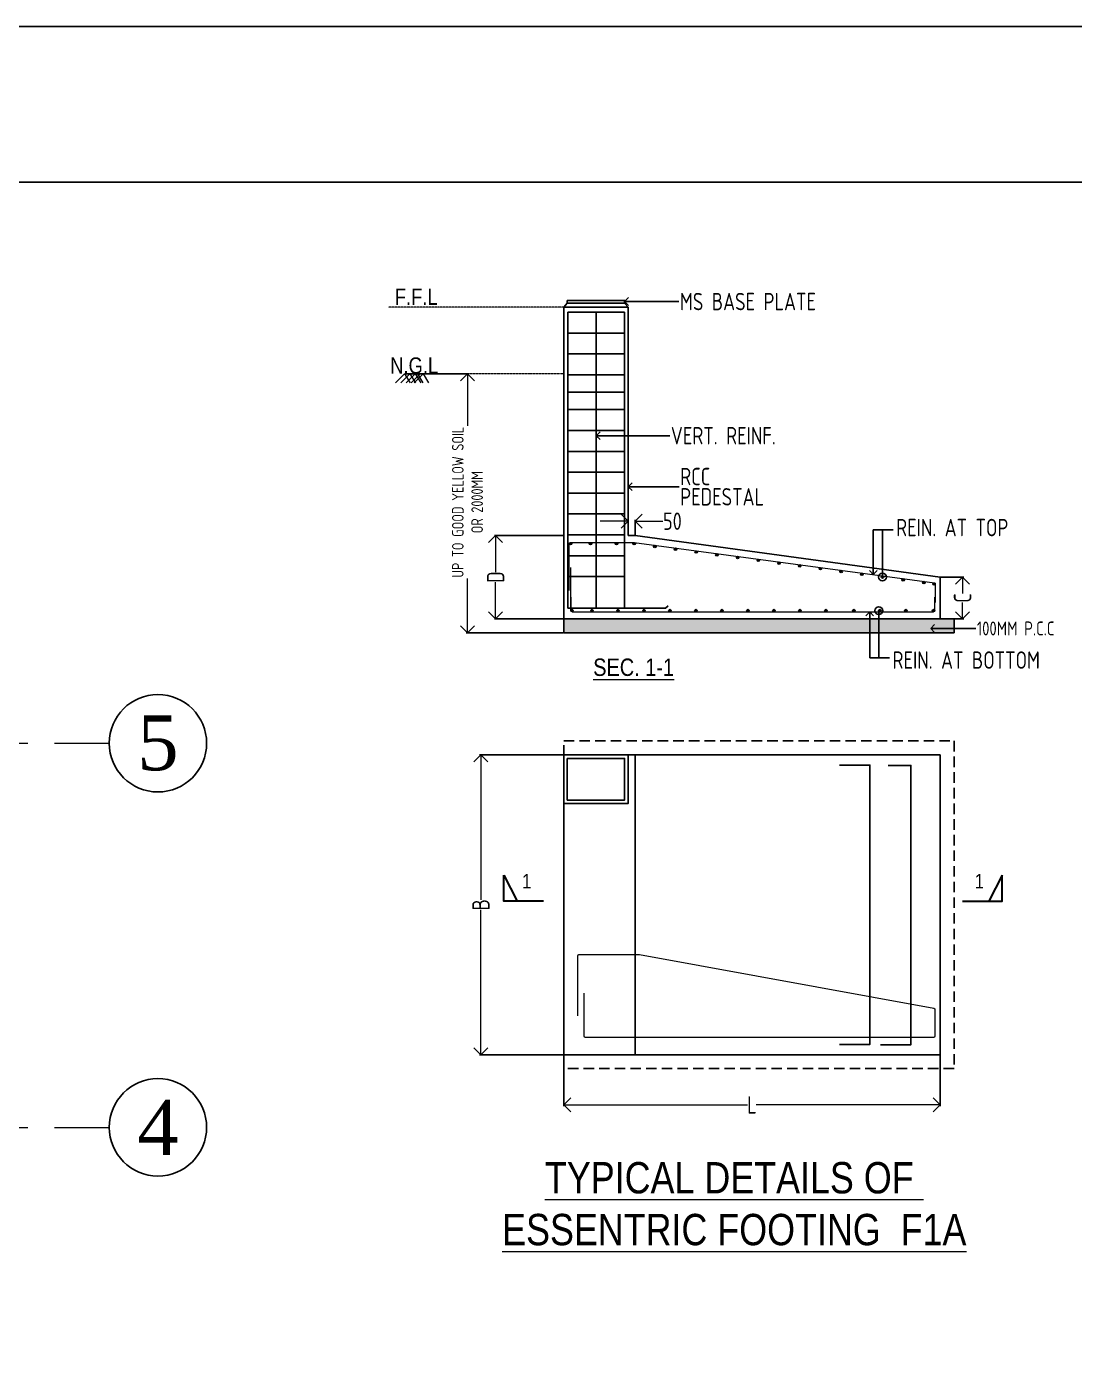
# Model space of a CAD drawing. Header units: millimetres. Extents: x 3470347 to 5996549, y -3470518 to 17149644.
# Drawn here: x 4617269 to 4632332, y 7511281 to 7530323 of the extents above; entities that cross this region are included whole.
import ezdxf
from ezdxf.enums import TextEntityAlignment as Align

# ---------------------------------------------------------------- set-up
doc = ezdxf.new("R2010")
doc.units = ezdxf.units.MM
doc.header["$MEASUREMENT"] = 0
doc.header["$PDMODE"] = 35
doc.header["$PDSIZE"] = -5
for name, pattern in [('CENTER', [50.800000000000004, 31.75, -6.35, 6.35, -6.35]), ('DASHED2', [0.375, 0.25, -0.125]), ('HIDDEN', [0.375, 0.25, -0.125])]:
    doc.linetypes.add(name, pattern=pattern)
doc.layers.get('0').update_dxf_attribs({"linetype": 'CONTINUOUS', "lineweight": 25})
doc.layers.get('DEFPOINTS').update_dxf_attribs({"linetype": 'CONTINUOUS', "lineweight": 25})
for name, color, linetype, lineweight in [('BLOCK', 7, 'CONTINUOUS', 30), ('CENTER', 8, 'CENTER', 0), ('L4', 4, 'CONTINUOUS', 30), ('PV_TEXT_ROMANS', 7, 'CONTINUOUS', 0), ('rDIMension', 1, 'CONTINUOUS', 18), ('rPCC DASH', 9, 'HIDDEN', 15), ('rRCC 1', 3, 'CONTINUOUS', 25), ('rRCC 2', 40, 'CONTINUOUS', 15), ('rREINF 1', 1, 'CONTINUOUS', 25), ('SHEET', 7, 'CONTINUOUS', 15), ('TEXT3', 7, 'CONTINUOUS', 30), ('TEXT6', 6, 'CONTINUOUS', 50)]:
    doc.layers.add(name, color=color, linetype=linetype, lineweight=lineweight)
doc.layers.add('S&T_HATCH', color=7, linetype='CONTINUOUS')
doc.layers.add('YQ_AXIS', color=4, linetype='CONTINUOUS')
doc.styles.add('Aerial', font='times.ttf')
doc.styles.add('DIM', font='geniso.shx', dxfattribs={"width": 0.85})
doc.styles.add('J.P', font='ARIALN.TTF')
doc.styles.add('ROMANS', font='', dxfattribs={"width": 0.8})
doc.styles.get('ROMANS').set_extended_font_data('AR CENA')
doc.dimstyles.new('ST-150', dxfattribs={"dimscale": 75, "dimtxt": 3, "dimasz": 2, "dimexe": 0.18, "dimexo": 0.0625, "dimgap": 0.2, "dimtad": 0, "dimdec": 0, "dimlfac": 2, "dimzin": 0, "dimdsep": 46, "dimtxsty": 'DIM', "dimblk": 'OPEN90', "dimcen": 0.09, "dimclrd": 256, "dimclrt": 7, "dimadec": 0, "dimazin": 0, "dimtfac": 1, "dimtdec": 0, "dimtofl": 0, "dimtmove": 0, "dimatfit": 3, "dimldrblk": 'OPEN90', "dimfxl": 1, "dimtolj": 1, "dimtzin": 0, "dimlwd": -1, "dimarcsym": 0})
doc.dimstyles.new('ST-50', dxfattribs={"dimscale": 100, "dimtxt": 2.5, "dimasz": 2, "dimexe": 0.18, "dimexo": 0.0625, "dimgap": 0.2, "dimtad": 0, "dimdec": 0, "dimlfac": 0.5, "dimzin": 0, "dimdsep": 46, "dimtxsty": 'DIM', "dimblk": 'OPEN90', "dimcen": 0.09, "dimclrd": 256, "dimclrt": 7, "dimadec": 0, "dimazin": 0, "dimtfac": 1, "dimtdec": 0, "dimtofl": 0, "dimtmove": 0, "dimatfit": 3, "dimldrblk": 'OPEN90', "dimfxl": 1, "dimtolj": 1, "dimtzin": 0, "dimlwd": -1, "dimarcsym": 0})

# ---------------------------------------------------------------- blocks, each defined once
blk = doc.blocks.new('_Open90')
at = {"color": 0, "linetype": 'ByBlock', "lineweight": -2}
for p, q in [((0, 0), (-1, 0)), ((-0.5, 0.5), (0, 0)), ((0, 0), (-0.5, -0.5))]:
    blk.add_line(p, q, dxfattribs=at)
blk = doc.blocks.new('*D605')
at = {"layer": 'DEFPOINTS', "color": 0}
for p in [(4622701.853790482, 7525328.973494852), (4623607.370572793, 7525328.973494852), (4624990.952878457, 7521609.611277043)]:
    blk.add_point(p, dxfattribs=at)
at = {"layer": 'rDIMension', "color": 0, "lineweight": -2}
for p, q in [((4622708.103790482, 7525328.973494852), (4623625.370572793, 7525328.973494852)), ((4624984.702878457, 7521609.611277043), (4623589.370572793, 7521609.611277043))]:
    blk.add_line(p, q, dxfattribs=at)
at = {"layer": 'rDIMension'}
for p, q in [((4623607.370572793, 7525128.973494852), (4623607.370572793, 7524582.699941399)), ((4623607.370572793, 7521809.611277043), (4623607.370572793, 7522389.355841398))]:
    blk.add_line(p, q, dxfattribs=at)
at = {"layer": 'rDIMension', "xscale": 200, "yscale": 200, "zscale": 200}
for p, rotation in [((4623607.370572793, 7525328.973494852), 90), ((4623607.370572793, 7521609.611277043), 270)]:
    blk.add_blockref('_Open90', p, dxfattribs=dict(at, rotation=rotation))
at = {"layer": 'rDIMension', "color": 7, "insert": (4623607.370572793, 7523486.027891399), "char_height": 250, "attachment_point": 5, "rotation": 90, "style": 'DIM'}
blk.add_mtext('\\A1;{\\H0.66667x;UP TO GOOD YELLOW SOIL\\POR 2000MM}', dxfattribs=at)
blk = doc.blocks.new('*D606')
at = {"layer": 'DEFPOINTS', "color": 0}
for p in [(4630400.902721751, 7522409.611277043), (4630723.690907252, 7522409.611277043), (4630600.902721751, 7521809.611277044)]:
    blk.add_point(p, dxfattribs=at)
at = {"layer": 'rDIMension', "color": 0, "lineweight": -2}
for p, q in [((4630407.152721751, 7522409.611277043), (4630741.690907252, 7522409.611277043)), ((4630607.152721751, 7521809.611277044), (4630741.690907252, 7521809.611277044))]:
    blk.add_line(p, q, dxfattribs=at)
at = {"layer": 'rDIMension'}
for p, q in [((4630723.690907252, 7522209.611277043), (4630723.690907252, 7522172.111277042)), ((4630723.690907252, 7522009.611277044), (4630723.690907252, 7522047.111277042))]:
    blk.add_line(p, q, dxfattribs=at)
at = {"layer": 'rDIMension', "xscale": 200, "yscale": 200, "zscale": 200}
for p, rotation in [((4630723.690907252, 7522409.611277043), 90), ((4630723.690907252, 7521809.611277044), 270)]:
    blk.add_blockref('_Open90', p, dxfattribs=dict(at, rotation=rotation))
at = {"layer": 'rDIMension', "color": 7, "insert": (4630723.690907252, 7522109.611277043), "char_height": 250, "attachment_point": 5, "rotation": 90, "style": 'DIM'}
blk.add_mtext('\\A1;C', dxfattribs=at)
blk = doc.blocks.new('*D607')
at = {"layer": 'DEFPOINTS', "color": 0}
for p in [(4624011.74536303, 7523009.611277043), (4624990.952878457, 7523009.611277043), (4624990.952878457, 7521809.611277043)]:
    blk.add_point(p, dxfattribs=at)
at = {"layer": 'rDIMension', "color": 0, "lineweight": -2}
for p, q in [((4624984.702878457, 7523009.611277043), (4623993.74536303, 7523009.611277043)), ((4624984.702878457, 7521809.611277043), (4623993.74536303, 7521809.611277043))]:
    blk.add_line(p, q, dxfattribs=at)
at = {"layer": 'rDIMension'}
for p, q in [((4624011.74536303, 7522809.611277043), (4624011.74536303, 7522482.736277042)), ((4624011.74536303, 7522009.611277043), (4624011.74536303, 7522336.486277042))]:
    blk.add_line(p, q, dxfattribs=at)
at = {"layer": 'rDIMension', "xscale": 200, "yscale": 200, "zscale": 200}
for p, rotation in [((4624011.74536303, 7523009.611277043), 90), ((4624011.74536303, 7521809.611277043), 270)]:
    blk.add_blockref('_Open90', p, dxfattribs=dict(at, rotation=rotation))
at = {"layer": 'rDIMension', "color": 7, "insert": (4624011.74536303, 7522409.611277043), "char_height": 250, "attachment_point": 5, "rotation": 90, "style": 'DIM'}
blk.add_mtext('\\A1;D', dxfattribs=at)
blk = doc.blocks.new('*D608')
at = {"layer": 'DEFPOINTS', "color": 0}
for p in [(4624990.952878457, 7519855.19290293), (4623800.282119987, 7515546.682334259), (4624990.952878457, 7515546.682334259)]:
    blk.add_point(p, dxfattribs=at)
at = {"layer": 'rDIMension', "color": 0, "lineweight": -2}
for p, q in [((4624984.702878457, 7519855.19290293), (4623782.282119987, 7519855.19290293)), ((4624984.702878457, 7515546.682334259), (4623782.282119987, 7515546.682334259))]:
    blk.add_line(p, q, dxfattribs=at)
at = {"layer": 'rDIMension'}
for p, q in [((4623800.282119987, 7519655.19290293), (4623800.282119987, 7517774.062618595)), ((4623800.282119987, 7515746.682334259), (4623800.282119987, 7517627.812618595))]:
    blk.add_line(p, q, dxfattribs=at)
at = {"layer": 'rDIMension', "xscale": 200, "yscale": 200, "zscale": 200}
for p, rotation in [((4623800.282119987, 7519855.19290293), 90), ((4623800.282119987, 7515546.682334259), 270)]:
    blk.add_blockref('_Open90', p, dxfattribs=dict(at, rotation=rotation))
at = {"layer": 'rDIMension', "color": 7, "insert": (4623800.282119987, 7517700.937618595), "char_height": 250, "attachment_point": 5, "rotation": 90, "style": 'DIM'}
blk.add_mtext('\\A1;B', dxfattribs=at)
blk = doc.blocks.new('*D609')
at = {"layer": 'DEFPOINTS', "color": 0}
for p in [(4624990.952878457, 7515546.682334259), (4630400.902721751, 7515546.682334259), (4630400.902721751, 7514825.595022839)]:
    blk.add_point(p, dxfattribs=at)
at = {"layer": 'rDIMension', "color": 0, "lineweight": -2}
for p, q in [((4624990.952878457, 7515540.432334259), (4624990.952878457, 7514807.595022839)), ((4630400.902721751, 7515540.432334259), (4630400.902721751, 7514807.595022839))]:
    blk.add_line(p, q, dxfattribs=at)
at = {"layer": 'rDIMension'}
for p, q in [((4625190.952878457, 7514825.595022839), (4627633.427800104, 7514825.595022839)), ((4630200.902721751, 7514825.595022839), (4627758.427800104, 7514825.595022839))]:
    blk.add_line(p, q, dxfattribs=at)
at = {"layer": 'rDIMension', "xscale": 200, "yscale": 200, "zscale": 200, "rotation": 180}
blk.add_blockref('_Open90', (4624990.952878457, 7514825.595022839), dxfattribs=at)
at = {"layer": 'rDIMension', "xscale": 200, "yscale": 200, "zscale": 200}
blk.add_blockref('_Open90', (4630400.902721751, 7514825.595022839), dxfattribs=at)
at = {"layer": 'rDIMension', "color": 7, "insert": (4627695.927800104, 7514825.595022839), "char_height": 250, "attachment_point": 5, "style": 'DIM'}
blk.add_mtext('\\A1;L', dxfattribs=at)
blk = doc.blocks.new('SMH-1')
at = {"layer": 'L4'}
for points in [[(0, 0), (814.6229330631322, 0), (814.6229330631322, 534.8206034718023)], [(814.6229330631322, 534.8206034718023), (546.0281598753063, 0)]]:
    blk.add_lwpolyline(points, dxfattribs=at)
at = {"layer": 'TEXT6', "style": 'ROMANS', "width": 0.85}
blk.add_attdef('SEC', text='', height=300, dxfattribs=at).set_placement((346.3707409001945, 410.1505165286653), align=Align.MIDDLE_CENTER)
blk = doc.blocks.new('*D610')
at = {"layer": 'DEFPOINTS', "color": 0}
for p in [(4626015.952878457, 7523213.421248182), (4625915.952878457, 7523009.611277048), (4626015.952878457, 7523009.611277048)]:
    blk.add_point(p, dxfattribs=at)
at = {"layer": 'rDIMension'}
for p, q in [((4625715.952878457, 7523213.421248182), (4625515.952878457, 7523213.421248182)), ((4626215.952878457, 7523213.421248182), (4626415.952878457, 7523213.421248182))]:
    blk.add_line(p, q, dxfattribs=at)
at = {"layer": 'rDIMension', "color": 0, "lineweight": -2}
for p, q in [((4625915.952878457, 7523015.861277048), (4625915.952878457, 7523231.421248182)), ((4626015.952878457, 7523015.861277048), (4626015.952878457, 7523231.421248182))]:
    blk.add_line(p, q, dxfattribs=at)
at = {"layer": 'rDIMension', "xscale": 200, "yscale": 200, "zscale": 200}
blk.add_blockref('_Open90', (4625915.952878457, 7523213.421248182), dxfattribs=at)
at = {"layer": 'rDIMension', "xscale": 200, "yscale": 200, "zscale": 200, "rotation": 180}
blk.add_blockref('_Open90', (4626015.952878457, 7523213.421248182), dxfattribs=at)
at = {"layer": 'rDIMension', "color": 7, "insert": (4626552.911539875, 7523213.421248182), "char_height": 250, "attachment_point": 5, "style": 'DIM'}
blk.add_mtext('\\A1;50', dxfattribs=at)

msp = doc.modelspace()

# ---------------------------------------------------------------- hatches: boundary and pattern name
at = {"layer": 'rRCC 2'}
h = msp.add_hatch(color=256, dxfattribs=at)
h.dxf.hatch_style = 1
edge = h.paths.add_edge_path()
edge.add_arc((4625087.318184026, 7522890.910497104), 18.70077993899758, 0, 360)
h = msp.add_hatch(color=256, dxfattribs=at)
h.dxf.hatch_style = 1
edge = h.paths.add_edge_path()
edge.add_arc((4625374.56228183, 7522890.910497104), 18.70077993899758, 0, 360)
h = msp.add_hatch(color=256, dxfattribs=at)
h.dxf.hatch_style = 1
edge = h.paths.add_edge_path()
edge.add_arc((4625748.184330733, 7522890.910497104), 18.70077993899758, 0, 360)
h = msp.add_hatch(color=256, dxfattribs=at)
h.dxf.hatch_style = 1
edge = h.paths.add_edge_path()
edge.add_arc((4626003.910867401, 7522890.910497104), 18.70077993899758, 0, 360)
h = msp.add_hatch(color=256, dxfattribs=at)
h.dxf.hatch_style = 1
edge = h.paths.add_edge_path()
edge.add_arc((4626301.231415479, 7522850.904351439), 18.70077993899758, 0, 360)
h = msp.add_hatch(color=256, dxfattribs=at)
h.dxf.hatch_style = 1
edge = h.paths.add_edge_path()
edge.add_arc((4626598.551963556, 7522810.898205775), 18.70077993899758, 0, 360)
h = msp.add_hatch(color=256, dxfattribs=at)
h.dxf.hatch_style = 1
edge = h.paths.add_edge_path()
edge.add_arc((4626895.872511633, 7522770.89206011), 18.70077993899758, 0, 360)
h = msp.add_hatch(color=256, dxfattribs=at)
h.dxf.hatch_style = 1
edge = h.paths.add_edge_path()
edge.add_arc((4627193.19305971, 7522730.885914446), 18.70077993899758, 0, 360)
h = msp.add_hatch(color=256, dxfattribs=at)
h.dxf.hatch_style = 1
edge = h.paths.add_edge_path()
edge.add_arc((4627490.513607787, 7522690.879768781), 18.70077993899758, 0, 360)
h = msp.add_hatch(color=256, dxfattribs=at)
h.dxf.hatch_style = 1
edge = h.paths.add_edge_path()
edge.add_arc((4627787.834155864, 7522650.873623117), 18.70077993899758, 0, 360)
h = msp.add_hatch(color=256, dxfattribs=at)
h.dxf.hatch_style = 1
edge = h.paths.add_edge_path()
edge.add_arc((4628085.154703941, 7522610.867477452), 18.70077993899758, 0, 360)
h = msp.add_hatch(color=256, dxfattribs=at)
h.dxf.hatch_style = 1
edge = h.paths.add_edge_path()
edge.add_arc((4628382.475252018, 7522570.861331788), 18.70077993899758, 0, 360)
h = msp.add_hatch(color=256, dxfattribs=at)
h.dxf.hatch_style = 1
edge = h.paths.add_edge_path()
edge.add_arc((4628679.795800095, 7522530.855186123), 18.70077993899758, 0, 360)
h = msp.add_hatch(color=256, dxfattribs=at)
h.dxf.hatch_style = 1
edge = h.paths.add_edge_path()
edge.add_arc((4628977.116348173, 7522490.849040459), 18.70077993899758, 0, 360)
h = msp.add_hatch(color=256, dxfattribs=at)
h.dxf.hatch_style = 1
edge = h.paths.add_edge_path()
edge.add_arc((4629274.43689625, 7522450.842894794), 18.70077993899758, 0, 360)
h = msp.add_hatch(color=256, dxfattribs=at)
h.dxf.hatch_style = 1
edge = h.paths.add_edge_path()
edge.add_arc((4629571.757444327, 7522410.83674913), 18.70077993899758, 0, 360)
h = msp.add_hatch(color=256, dxfattribs=at)
h.dxf.hatch_style = 1
edge = h.paths.add_edge_path()
edge.add_arc((4629869.077992404, 7522370.830603465), 18.70077993899758, 0, 360)
h = msp.add_hatch(color=256, dxfattribs=at)
h.dxf.hatch_style = 1
edge = h.paths.add_edge_path()
edge.add_arc((4630166.398540481, 7522330.824457801), 18.70077993899758, 0, 360)
h = msp.add_hatch(color=256, dxfattribs=at)
h.dxf.hatch_style = 1
edge = h.paths.add_edge_path()
edge.add_arc((4630313.172526495, 7522311.075195593), 18.70077993899758, 0, 360)
h = msp.add_hatch(color=256, dxfattribs=at)
h.dxf.hatch_style = 1
edge = h.paths.add_edge_path()
edge.add_arc((4625109.653658397, 7521928.312056983), 18.70077993899758, 0, 360)
h = msp.add_hatch(color=256, dxfattribs=at)
h.dxf.hatch_style = 1
edge = h.paths.add_edge_path()
edge.add_arc((4625396.897756201, 7521928.312056983), 18.70077993899758, 0, 360)
h = msp.add_hatch(color=256, dxfattribs=at)
h.dxf.hatch_style = 1
edge = h.paths.add_edge_path()
edge.add_arc((4625770.519805104, 7521928.312056983), 18.70077993899758, 0, 360)
h = msp.add_hatch(color=256, dxfattribs=at)
h.dxf.hatch_style = 1
edge = h.paths.add_edge_path()
edge.add_arc((4626144.141854007, 7521928.312056983), 18.70077993899758, 0, 360)
h = msp.add_hatch(color=256, dxfattribs=at)
h.dxf.hatch_style = 1
edge = h.paths.add_edge_path()
edge.add_arc((4626517.763902909, 7521928.312056983), 18.70077993899758, 0, 360)
h = msp.add_hatch(color=256, dxfattribs=at)
h.dxf.hatch_style = 1
edge = h.paths.add_edge_path()
edge.add_arc((4626891.385951811, 7521928.312056983), 18.70077993899758, 0, 360)
h = msp.add_hatch(color=256, dxfattribs=at)
h.dxf.hatch_style = 1
edge = h.paths.add_edge_path()
edge.add_arc((4627265.008000714, 7521928.312056983), 18.70077993899758, 0, 360)
h = msp.add_hatch(color=256, dxfattribs=at)
h.dxf.hatch_style = 1
edge = h.paths.add_edge_path()
edge.add_arc((4627638.630049616, 7521928.312056983), 18.70077993899758, 0, 360)
h = msp.add_hatch(color=256, dxfattribs=at)
h.dxf.hatch_style = 1
edge = h.paths.add_edge_path()
edge.add_arc((4628012.252098518, 7521928.312056983), 18.70077993899758, 0, 360)
h = msp.add_hatch(color=256, dxfattribs=at)
h.dxf.hatch_style = 1
edge = h.paths.add_edge_path()
edge.add_arc((4628385.874147421, 7521928.312056983), 18.70077993899758, 0, 360)
h = msp.add_hatch(color=256, dxfattribs=at)
h.dxf.hatch_style = 1
edge = h.paths.add_edge_path()
edge.add_arc((4628759.496196323, 7521928.312056983), 18.70077993899758, 0, 360)
h = msp.add_hatch(color=256, dxfattribs=at)
h.dxf.hatch_style = 1
edge = h.paths.add_edge_path()
edge.add_arc((4629161.335795105, 7521928.312056982), 18.70077993899758, 0, 360)
h = msp.add_hatch(color=256, dxfattribs=at)
h.dxf.hatch_style = 1
edge = h.paths.add_edge_path()
edge.add_arc((4629534.957844007, 7521928.312056982), 18.70077993899758, 0, 360)
h = msp.add_hatch(color=256, dxfattribs=at)
h.dxf.hatch_style = 1
edge = h.paths.add_edge_path()
edge.add_arc((4629908.57989291, 7521928.312056982), 18.70077993899758, 0, 360)
h = msp.add_hatch(color=256, dxfattribs=at)
h.dxf.hatch_style = 1
edge = h.paths.add_edge_path()
edge.add_arc((4630305.584957062, 7521928.312056983), 18.70077993899758, 0, 360)
h = msp.add_hatch(color=256, dxfattribs=at)
h.dxf.hatch_style = 1
edge = h.paths.add_edge_path()
edge.add_arc((4630305.584957062, 7521928.312056983), 18.70077993899758, 0, 360)
at = {"layer": 'S&T_HATCH', "linetype": 'ByBlock', "transparency": 33554559}
h = msp.add_hatch(dxfattribs=at)
h.set_pattern_fill('AR-CONC', color=256, scale=30)
h.set_pattern_definition([(49.99999999999999, (2243088.280711542, 9553773.975179821), (215.178054780226, -18.82564049477853), [22.5, -247.5]), (355, (2243088.280711542, 9553773.975179821), (-41.6254000839, 225.6576401100035), [18, -198]), (100.45144446, (2243106.212215842, 9553772.406376623), (173.5526540181336, 206.8319972905888), [19.1220575999998, -210.3426335999984]), (46.18420000000001, (2243088.280711542, 9553833.975179821), (320.1723992014717, -49.65578423792296), [33.75, -371.25]), (96.63563549, (2243114.961735042, 9553829.837187722), (280.3985837022685, 292.2355802323651), [28.6831026, -315.5141279999999]), (351.1841639899999, (2243088.280711542, 9553833.975179821), (280.3985835164319, 292.2355800809971), [27, -297.0000003]), (21, (2243118.280711542, 9553818.975179821), (179.0721156355385, -120.7856671996016), [22.5, -247.5]), (326.0000000000001, (2243118.280711542, 9553818.975179821), (72.99459957647451, 217.5450135140559), [18, -198]), (71.45144474, (2243133.203387742, 9553808.909707624), (252.0667130189913, 96.75934584190615), [19.122057, -210.3426336]), (37.50000000000001, (2243088.280711542, 9553773.975179821), (3.647956595187201, 99.86815614939344), [0, -195.6, 0, -201, 0, -198.75]), (7.499999999999999, (2243088.280711542, 9553773.975179821), (78.92086123264458, 118.3235135647081), [0, -114.6, 0, -191.1, 0, -75.75]), (327.5, (2243021.380711542, 9553773.975179821), (160.1467308517227, -6.766461520313927), [0, -75, 0, -234, 0, -310.5]), (317.5, (2242991.380711542, 9553773.975179821), (174.9558508027159, 30.03149469969532), [0, -97.5, 0, -155.4, 0, -220.5])])
h.paths.add_polyline_path([(4630600.902721751, 7521809.611277043), (4624990.952878457, 7521809.611277044), (4624990.952878457, 7521609.611277044), (4630600.902721751, 7521609.611277043)])

# ---------------------------------------------------------------- linework, layer by layer
at = {"color": 192, "lineweight": 25, "elevation": -1.33037760054927e-06}
msp.add_lwpolyline([(4565044.595075264, 7447183.333023543), (4682627.468222582, 7447183.333023543), (4682627.468222582, 7530322.823106783), (4565044.595075264, 7530322.823106783)], close=True, dxfattribs=at)
at = {"color": 3, "linetype": 'ByBlock', "elevation": -6.651888002746348e-07}
msp.add_lwpolyline([(4624990.952878457, 7521609.611277043), (4624990.952878457, 7523009.611277043)], dxfattribs=at)
at = {"linetype": 'DASHED2', "ltscale": 600, "elevation": -6.651888002746348e-07}
msp.add_lwpolyline([(4624990.952878457, 7515346.682334259), (4624990.952878457, 7520055.19290293), (4630600.902721751, 7520055.19290293), (4630600.902721751, 7515346.682334259)], close=True, dxfattribs=at)
at = {"color": 3, "linetype": 'ByBlock', "elevation": -6.651888002746348e-07}
msp.add_lwpolyline([(4624990.952878457, 7519855.192902926), (4624990.952878457, 7519155.192902926), (4625915.952878459, 7519155.192902934), (4625915.952878459, 7519855.192902934)], close=True, dxfattribs=at)
at = {"color": 1, "linetype": 'ByBlock', "elevation": -6.651888002746348e-07}
msp.add_lwpolyline([(4624990.952878457, 7515546.682334259), (4624990.952878457, 7519855.19290293), (4630400.902721751, 7519855.19290293), (4630400.902721751, 7515546.682334259)], close=True, dxfattribs=at)
msp.add_lwpolyline([(4626015.952878459, 7515546.682334259), (4626015.952878459, 7519855.19290293)], dxfattribs=at)
at = {"color": 2, "linetype": 'ByBlock', "elevation": -6.651888002746348e-07}
msp.add_lwpolyline([(4625040.952878457, 7519805.192902926), (4625040.952878457, 7519205.192902926), (4625865.952878459, 7519205.192902934), (4625865.952878459, 7519805.192902934)], close=True, dxfattribs=at)
at = {"layer": 'CENTER', "ltscale": 60}
for p, q in [((4571950.740015469, 7520022.431604161, -6.651888002746348e-07), (4618458.194564365, 7520022.431604161, -6.651888002746348e-07)), ((4571950.74001451, 7514502.521051268, -6.651888002746348e-07), (4618458.194563407, 7514502.521051268, -6.651888002746348e-07))]:
    msp.add_line(p, q, dxfattribs=at)
at = {"layer": 'rPCC DASH'}
for p, q in [((4625115.952878459, 7526288.973494852, -6.651888002746348e-07), (4622472.755131793, 7526288.973494852, -6.651888002746348e-07)), ((4624990.952878457, 7525328.973494852, -6.651888002746348e-07), (4622845.518684356, 7525328.973494852, -6.651888002746348e-07))]:
    msp.add_line(p, q, dxfattribs=at)
at = {"layer": 'rRCC 1', "color": 0}
for p, q in [((4624990.952878457, 7526288.973494852, -6.651888002746348e-07), (4625040.952878457, 7526346.555774552, -6.651888002746348e-07)), ((4625865.952878459, 7526346.555774552, -6.651888002746348e-07), (4625915.952878459, 7526288.973494852, -6.651888002746348e-07))]:
    msp.add_line(p, q, dxfattribs=at)
at = {"layer": 'rRCC 1'}
for p, q in [((4624990.952878457, 7523009.611277043, -6.651888002746348e-07), (4624990.952878457, 7526288.973494852, -6.651888002746348e-07)), ((4624990.952878457, 7526288.973494852, -6.651888002746348e-07), (4625915.952878459, 7526288.973494852, -6.651888002746348e-07)), ((4625915.952878459, 7523009.611277043, -6.651888002746348e-07), (4625915.952878459, 7526288.973494852, -6.651888002746348e-07)), ((4624990.952878457, 7523009.611277043, -6.651888002746348e-07), (4624990.952878457, 7523009.611277043, -6.651888002746348e-07)), ((4625915.952878459, 7523009.611277043, -6.651888002746348e-07), (4626015.952878459, 7523009.611277043, -6.651888002746348e-07)), ((4630400.902721751, 7522409.611277043, -6.651888002746348e-07), (4626015.952878459, 7523009.611277043, -6.651888002746348e-07)), ((4630400.902721751, 7521809.611277043, -6.651888002746348e-07), (4630400.902721751, 7522409.611277043, -6.651888002746348e-07))]:
    msp.add_line(p, q, dxfattribs=at)
at = {"layer": 'rRCC 1', "color": 2}
for p, q in [((4625051.645909452, 7521963.486043064, -6.651888002746348e-07), (4625051.645909452, 7526216.983156919, -6.651888002746348e-07)), ((4625051.645909452, 7526216.983156919, -6.651888002746348e-07), (4625865.952878459, 7526216.983156919, -6.651888002746348e-07)), ((4625051.645909452, 7521963.486043064, -6.651888002746348e-07), (4625051.645909452, 7526216.983156919, -6.651888002746348e-07)), ((4625458.799393957, 7521963.486043064, -6.651888002746348e-07), (4625458.799393957, 7526216.983156919, -6.651888002746348e-07)), ((4625865.952878459, 7521963.486043064, -6.651888002746348e-07), (4625865.952878459, 7526216.983156919, -6.651888002746348e-07)), ((4625051.645909452, 7525916.983156919, -6.651888002746348e-07), (4625865.952878459, 7525916.983156919, -6.651888002746348e-07)), ((4625051.645909452, 7525616.983156919, -6.651888002746348e-07), (4625865.952878459, 7525616.983156919, -6.651888002746348e-07)), ((4625051.645909452, 7525316.983156919, -6.651888002746348e-07), (4625865.952878459, 7525316.983156919, -6.651888002746348e-07)), ((4625051.645909452, 7525066.720775501, -6.651888002746348e-07), (4625865.952878459, 7525066.720775501, -6.651888002746348e-07)), ((4625051.645909452, 7524816.983156919, -6.651888002746348e-07), (4625865.952878459, 7524816.983156919, -6.651888002746348e-07)), ((4625051.645909452, 7524516.983156919, -6.651888002746348e-07), (4625865.952878459, 7524516.983156919, -6.651888002746348e-07)), ((4625051.645909452, 7524216.983156919, -6.651888002746348e-07), (4625865.952878459, 7524216.983156919, -6.651888002746348e-07)), ((4625051.645909452, 7523916.983156919, -6.651888002746348e-07), (4625865.952878459, 7523916.983156919, -6.651888002746348e-07)), ((4625051.645909452, 7523616.983156919, -6.651888002746348e-07), (4625865.952878459, 7523616.983156919, -6.651888002746348e-07)), ((4625051.645909452, 7523316.983156919, -6.651888002746348e-07), (4625865.952878459, 7523316.983156919, -6.651888002746348e-07)), ((4625051.645909452, 7523016.983156919, -6.651888002746348e-07), (4625865.952878459, 7523016.983156919, -6.651888002746348e-07)), ((4625051.645909452, 7522716.983156919, -6.651888002746348e-07), (4625865.952878459, 7522716.983156919, -6.651888002746348e-07)), ((4625051.645909452, 7522416.983156919, -6.651888002746348e-07), (4625865.952878459, 7522416.983156919, -6.651888002746348e-07)), ((4625051.645909452, 7521963.486043064, -6.651888002746348e-07), (4626009.592730572, 7521963.486043064, -6.651888002746348e-07)), ((4625515.952878459, 7521963.486043064, -6.651888002746348e-07), (4625972.939749018, 7521963.486043064, -6.651888002746348e-07)), ((4625865.952878459, 7521963.486043064, -6.651888002746348e-07), (4626452.56247594, 7521963.486043064, -6.651888002746348e-07)), ((4626452.56247594, 7521963.486043064, -6.651888002746348e-07), (4626492.683242003, 7521997.486627054, -6.651888002746348e-07))]:
    msp.add_line(p, q, dxfattribs=at)
at = {"layer": 'rRCC 1', "color": 0, "elevation": -6.651888002746348e-07}
msp.add_lwpolyline([(4625040.952878457, 7526387.388250601), (4625865.952878459, 7526387.388250601), (4625865.952878459, 7526346.555774552), (4625040.952878457, 7526346.555774552)], close=True, dxfattribs=at)
at = {"layer": 'rRCC 1', "elevation": -6.651888002746348e-07}
msp.add_lwpolyline([(4625115.952878459, 7525067.3476446), (4625115.952878459, 7525067.324632281)], dxfattribs=at)
msp.add_lwpolyline([(4624990.952878457, 7521809.611277044), (4630600.902721751, 7521809.611277043), (4630600.902721751, 7521609.611277043), (4624990.952878457, 7521609.611277044)], close=True, dxfattribs=at)
at = {"layer": 'rRCC 1', "color": 2, "elevation": -6.651888002746348e-07}
for points in [[(4628956.699358652, 7519708.890138159), (4629392.879218119, 7519708.890138159), (4629392.879218119, 7515695.051846156), (4628956.699358652, 7515695.051846156)], [(4629654.032224814, 7519703.323657811), (4629981.097404863, 7519703.323657811), (4629981.097404863, 7515689.485365808), (4629544.917545396, 7515689.485365808)]]:
    msp.add_lwpolyline(points, dxfattribs=at)
at = {"layer": 'rRCC 2'}
for p, q in [((4622701.853790482, 7525328.973494852, -6.651888002746348e-07), (4622573.974476333, 7525200.916609759, -6.651888002746348e-07)), ((4622778.946987339, 7525328.973494852, -6.651888002746348e-07), (4622651.06767319, 7525200.916609759, -6.651888002746348e-07)), ((4622701.853790482, 7525328.973494852, -6.651888002746348e-07), (4622781.663857712, 7525200.916609759, -6.651888002746348e-07)), ((4622854.792151873, 7525328.973494852, -6.651888002746348e-07), (4622726.912837722, 7525200.916609759, -6.651888002746348e-07)), ((4622778.946987339, 7525328.973494852, -6.651888002746348e-07), (4622858.75705457, 7525200.916609759, -6.651888002746348e-07)), ((4622927.026022865, 7525328.973494852, -6.651888002746348e-07), (4622799.146708717, 7525200.916609759, -6.651888002746348e-07)), ((4622969.175403233, 7525328.973494852, -6.651888002746348e-07), (4622841.296089084, 7525200.916609759, -6.651888002746348e-07)), ((4622854.792151873, 7525328.973494852, -6.651888002746348e-07), (4622934.602219102, 7525200.916609759, -6.651888002746348e-07)), ((4622887.011675038, 7525328.973494852, -6.651888002746348e-07), (4622966.821742267, 7525200.916609759, -6.651888002746348e-07)), ((4622969.175403233, 7525328.973494852, -6.651888002746348e-07), (4623048.985470464, 7525200.916609759, -6.651888002746348e-07))]:
    msp.add_line(p, q, dxfattribs=at)
at = {"layer": 'rRCC 2', "elevation": -6.651888002746348e-07}
for points in [[(4625068.35691875, 7522219.719786632), (4625068.35691875, 7522890.650011769, -0.4142135623443229), (4625087.318184025, 7522909.611277043), (4625999.405428308, 7522909.611277043, -0.06921653228741868), (4626004.580305622, 7522908.891454299), (4630317.690823394, 7522329.271404802, -0.335381499519169), (4630331.477211355, 7522311.029962271), (4630331.477211355, 7522046.729150067)], [(4625191.106291575, 7516103.498012531), (4625191.106291575, 7516967.532237221, -0.4142135623443229), (4625210.06755685, 7516986.493502495), (4626072.75651564, 7516986.493502495, -0.06921653228741868), (4626077.931392954, 7516985.773679751), (4630312.54170732, 7516213.049630701, -0.335381499519169), (4630326.328095281, 7516194.808188169), (4630326.328095281, 7515812.350768217, -0.4142135623443229), (4630307.366830006, 7515793.389502942), (4625304.597756528, 7515793.389502943, -0.4142135623443229), (4625285.636491253, 7515812.350768218), (4625285.636491253, 7516432.973429668)]]:
    msp.add_lwpolyline(points, format="xyb", dxfattribs=at)
for points in [[(4625090.952878457, 7521928.312056983), (4625090.952878457, 7522549.195203769)], [(4625090.952878457, 7522119.611277044), (4625090.952878457, 7521928.312056983)], [(4630324.285737001, 7521928.312056983), (4630324.285737001, 7522119.611277044)], [(4625109.653658397, 7521909.611277044), (4630305.584957062, 7521909.611277043)]]:
    msp.add_lwpolyline(points, dxfattribs=at)
at = {"layer": 'rRCC 2'}
for centre in [(4625087.318184026, 7522890.910497104, -6.651888002746348e-07), (4625087.318184026, 7522890.910497104, -6.651888002746348e-07), (4625374.56228183, 7522890.910497104, -6.651888002746348e-07), (4625374.56228183, 7522890.910497104, -6.651888002746348e-07), (4625748.184330733, 7522890.910497104, -6.651888002746348e-07), (4625748.184330733, 7522890.910497104, -6.651888002746348e-07), (4626003.910867401, 7522890.910497104, -6.651888002746348e-07), (4626003.910867401, 7522890.910497104, -6.651888002746348e-07), (4626301.231415479, 7522850.904351439, -7.176301769486213e-07), (4626301.231415479, 7522850.904351439, -7.176301769486213e-07), (4626598.551963556, 7522810.898205775, -7.700715536226077e-07), (4626598.551963556, 7522810.898205775, -7.700715536226077e-07), (4626895.872511633, 7522770.89206011, -8.225129302965943e-07), (4626895.872511633, 7522770.89206011, -8.225129302965943e-07), (4627193.19305971, 7522730.885914446, -8.749543069705808e-07), (4627193.19305971, 7522730.885914446, -8.749543069705808e-07), (4627490.513607787, 7522690.879768781, -9.273956836445672e-07), (4627490.513607787, 7522690.879768781, -9.273956836445672e-07), (4627787.834155864, 7522650.873623117, -9.798370603185537e-07), (4627787.834155864, 7522650.873623117, -9.798370603185537e-07), (4628085.154703941, 7522610.867477452, -1.03227843699254e-06), (4628085.154703941, 7522610.867477452, -1.03227843699254e-06), (4628382.475252018, 7522570.861331788, -1.084719813666527e-06), (4628382.475252018, 7522570.861331788, -1.084719813666527e-06), (4628679.795800095, 7522530.855186123, -1.137161190340513e-06), (4628679.795800095, 7522530.855186123, -1.137161190340513e-06), (4628977.116348173, 7522490.849040459, -1.1896025670145e-06), (4628977.116348173, 7522490.849040459, -1.1896025670145e-06), (4629274.43689625, 7522450.842894794, -1.242043943688486e-06), (4629274.43689625, 7522450.842894794, -1.242043943688486e-06), (4629571.757444327, 7522410.83674913, -1.294485320362473e-06), (4629571.757444327, 7522410.83674913, -1.294485320362473e-06), (4629869.077992404, 7522370.830603465, -1.346926697036459e-06), (4629869.077992404, 7522370.830603465, -1.346926697036459e-06), (4630166.398540481, 7522330.824457801, -1.399368073710446e-06), (4630166.398540481, 7522330.824457801, -1.399368073710446e-06), (4630313.172526495, 7522311.075195593, -1.42525605870175e-06), (4630313.172526495, 7522311.075195593, -1.42525605870175e-06), (4625109.653658397, 7521928.312056983, -6.651888002746348e-07), (4625109.653658397, 7521928.312056983, -6.651888002746348e-07), (4625396.897756201, 7521928.312056983, -6.651888002746348e-07), (4625396.897756201, 7521928.312056983, -6.651888002746348e-07), (4625770.519805104, 7521928.312056983, -6.651888002746348e-07), (4625770.519805104, 7521928.312056983, -6.651888002746348e-07), (4626144.141854007, 7521928.312056983, -6.651888002746348e-07), (4626144.141854007, 7521928.312056983, -6.651888002746348e-07), (4626517.763902909, 7521928.312056983, -6.651888002746348e-07), (4626517.763902909, 7521928.312056983, -6.651888002746348e-07), (4626891.385951811, 7521928.312056983, -6.651888002746348e-07), (4626891.385951811, 7521928.312056983, -6.651888002746348e-07), (4627265.008000714, 7521928.312056983, -6.651888002746348e-07), (4627265.008000714, 7521928.312056983, -6.651888002746348e-07), (4627638.630049616, 7521928.312056983, -6.651888002746348e-07), (4627638.630049616, 7521928.312056983, -6.651888002746348e-07), (4628012.252098518, 7521928.312056983, -6.651888002746348e-07), (4628012.252098518, 7521928.312056983, -6.651888002746348e-07), (4628385.874147421, 7521928.312056983, -6.651888002746348e-07), (4628385.874147421, 7521928.312056983, -6.651888002746348e-07), (4628759.496196323, 7521928.312056983, -6.651888002746348e-07), (4628759.496196323, 7521928.312056983, -6.651888002746348e-07), (4629161.335795105, 7521928.312056982, -6.651888002746348e-07), (4629161.335795105, 7521928.312056982, -6.651888002746348e-07), (4629534.957844007, 7521928.312056982, -6.651888002746348e-07), (4629534.957844007, 7521928.312056982, -6.651888002746348e-07), (4629908.57989291, 7521928.312056982, -6.651888002746348e-07), (4629908.57989291, 7521928.312056982, -6.651888002746348e-07), (4630305.584957062, 7521928.312056983, -6.651888002746348e-07), (4630305.584957062, 7521928.312056983, -6.651888002746348e-07), (4630305.584957062, 7521928.312056983, -6.651888002746348e-07), (4630305.584957062, 7521928.312056983, -6.651888002746348e-07)]:
    msp.add_circle(centre, 18.70077993899758, dxfattribs=at)
at = {"layer": 'SHEET', "color": 220, "lineweight": 25, "elevation": -1.33037760054927e-06}
msp.add_lwpolyline([(4567284.268848335, 7449418.80740513), (4680387.794447741, 7449418.80740513), (4680387.794447741, 7528087.348725186), (4567284.268848335, 7528087.348725186)], close=True, dxfattribs=at)
at = {"layer": 'YQ_AXIS', "color": 1}
for centre in [(4619158.194564364, 7520022.431604161, -6.651888002746348e-07), (4619158.194563406, 7514502.521051268, -6.651888002746348e-07)]:
    msp.add_circle(centre, 700.0000000000001, dxfattribs=at)

# ---------------------------------------------------------------- block references
at = {"layer": 'BLOCK'}
ref = msp.add_blockref('SMH-1', (4624700.942397228, 7517754.297344972, -6.651888002746348e-07), dxfattribs=dict(at, xscale=-0.6985281548173935, yscale=0.6985281548173935, zscale=0.6985281548173935))
ref.add_attrib('SEC', '1', dxfattribs={"layer": 'TEXT6', "height": 209.558446445218, "style": 'ROMANS', "width": 0.85}).set_placement((4624458.992682705, 7518040.799028481, -6.651888002746348e-07), align=Align.MIDDLE_CENTER)
at = {"layer": 'BLOCK', "xscale": 0.6985281548173935, "yscale": 0.6985281548173935, "zscale": 0.6985281548173935}
msp.add_blockref('SMH-1', (4630721.890615645, 7517754.297344972, -6.651888002746348e-07), dxfattribs=at).add_auto_attribs({'SEC': '1'})

# ---------------------------------------------------------------- texts
at = {"layer": 'PV_TEXT_ROMANS', "style": 'J.P'}
for s, height, p in [('%%USEC. 1-1', 250, (4625995.503543728, 7521114.762647847, -6.651888002746348e-07)), ('%%UTYPICAL DETAILS OF ', 450, (4627442.177042625, 7513778.396567774, -6.651888002746348e-07)), ('%%UESSENTRIC FOOTING  F1A', 450, (4627442.177042625, 7513033.580669626, -6.651888002746348e-07))]:
    msp.add_text(s, height=height, rotation=359.9999999999999, dxfattribs=at).set_placement(p, align=Align.MIDDLE)
at = {"layer": 'rDIMension', "color": 7, "char_height": 250, "attachment_point": 4, "line_spacing_factor": 0.7, "style": 'DIM'}
for s, insert in [('\\A1;RCC\\PPEDESTAL', (4626664.921874665, 7523709.431221613, -6.651888002746348e-07)), ('\\A1;REIN. AT TOP', (4629768.414343261, 7523121.706799831, -1.294485320362473e-06)), ('\\A1;REIN. AT BOTTOM', (4629716.260400624, 7521217.442006282, -6.651888002746348e-07))]:
    msp.add_mtext(s, dxfattribs=dict(at, insert=insert))
at = {"layer": 'rDIMension', "color": 7, "insert": (4630928.659178809, 7521672.001765483, -6.651888002746348e-07), "char_height": 200, "attachment_point": 4, "style": 'DIM'}
msp.add_mtext('\\A1;100MM P.C.C', dxfattribs=at)
at = {"layer": 'rRCC 2', "color": 7, "char_height": 250, "attachment_point": 4, "style": 'DIM'}
for s, insert in [('\\A1;MS BASE PLATE', (4626660.655625052, 7526369.747737141, -6.651888002746348e-07)), ('\\A1;VERT. REINF.', (4626530.580394058, 7524442.492711762, -6.651888002746348e-07))]:
    msp.add_mtext(s, dxfattribs=dict(at, insert=insert))
at = {"layer": 'TEXT3', "style": 'ROMANS', "width": 0.85}
for s, p in [('F.F.L', (4622562.101221646, 7526322.237697938, -6.651888002746348e-07)), ('N.G.L', (4622495.959925666, 7525334.460335139, -6.651888002746348e-07))]:
    msp.add_text(s, height=232.5536011379122, dxfattribs=at).set_placement(p)
at = {"layer": 'YQ_AXIS', "color": 1, "style": 'Aerial'}
for s, p in [('5', (4619158.194564364, 7520022.431604161, -6.651888002746348e-07)), ('4', (4619158.194563406, 7514502.521051268, -6.651888002746348e-07))]:
    msp.add_text(s, height=787.5000000000001, dxfattribs=at).set_placement(p, align=Align.MIDDLE)

# ---------------------------------------------------------------- dimensions: what is measured, and where the dimension line sits
at = {"layer": 'rDIMension'}
for base, p1, p2, text, picture, middle in [((4623607.370572793, 7525328.973494852, -6.651888002746348e-07), (4624990.952878457, 7521609.611277043, -6.651888002746348e-07), (4622701.853790482, 7525328.973494852, -6.651888002746348e-07), '{\\H0.66667x;UP TO GOOD YELLOW SOIL\\POR 2000MM}', '*D605', (4623607.370572793, 7523486.027891399, -6.651888002746348e-07)), ((4630723.690907252, 7522409.611277043, -6.651888002746348e-07), (4630600.902721751, 7521809.611277044, -6.651888002746348e-07), (4630400.902721751, 7522409.611277043, -6.651888002746348e-07), 'C', '*D606', (4630723.690907252, 7522109.611277043, -6.651888002746348e-07))]:
    dim = msp.add_linear_dim(base=base, p1=p1, p2=p2, angle=90, text=text, dimstyle='ST-50', dxfattribs=at)
    dim.commit()
    dim.dimension.update_dxf_attribs({"geometry": picture, "text_midpoint": middle, "dimtype": 160})
dim = msp.add_linear_dim(base=(4626015.952878457, 7523213.421248182, -6.651888002746348e-07), p1=(4625915.952878457, 7523009.611277048, -6.651888002746348e-07), p2=(4626015.952878457, 7523009.611277048, -6.651888002746348e-07), angle=180, dimstyle='ST-50', dxfattribs=at)
dim.commit()
dim.dimension.update_dxf_attribs({"geometry": '*D610', "text_midpoint": (4626552.911539875, 7523213.421248182, -6.651888002746348e-07)})
dim = msp.add_linear_dim(base=(4624011.74536303, 7523009.611277043, -6.651888002746348e-07), p1=(4624990.952878457, 7521809.611277043, -6.651888002746348e-07), p2=(4624990.952878457, 7523009.611277043, -6.651888002746348e-07), angle=90, text='D', dimstyle='ST-50', dxfattribs=at)
dim.commit()
dim.dimension.update_dxf_attribs({"geometry": '*D607', "text_midpoint": (4624011.74536303, 7522409.611277043, -6.651888002746348e-07)})
dim = msp.add_linear_dim(base=(4623800.282119987, 7515546.682334259, -6.651888002746348e-07), p1=(4624990.952878457, 7519855.19290293, -6.651888002746348e-07), p2=(4624990.952878457, 7515546.682334259, -6.651888002746348e-07), angle=90, text='B', dimstyle='ST-50', override={"dimtxsty": 'DIM'}, dxfattribs=at)
dim.commit()
dim.dimension.update_dxf_attribs({"geometry": '*D608', "text_midpoint": (4623800.282119987, 7517700.937618595, -6.651888002746348e-07)})
dim = msp.add_linear_dim(base=(4630400.902721751, 7514825.595022839, -6.651888002746348e-07), p1=(4624990.952878457, 7515546.682334259, -6.651888002746348e-07), p2=(4630400.902721751, 7515546.682334259, -6.651888002746348e-07), text='L', dimstyle='ST-50', override={"dimtxsty": 'DIM'}, dxfattribs=at)
dim.commit()
dim.dimension.update_dxf_attribs({"geometry": '*D609', "text_midpoint": (4627695.927800104, 7514825.595022839, -6.651888002746348e-07)})

# ---------------------------------------------------------------- leaders
at = {"layer": 'rREINF 1', "annotation_type": 0, "has_hookline": 1, "hookline_direction": 0, "horizontal_direction": (1, 1.430212185077031e-12, 0)}
for points, text_width in [([(4625865.952878459, 7526369.747737141, -6.651888002746348e-07), (4626645.655625052, 7526369.747737141, -6.651888002746348e-07)], 1976.25), ([(4625457.272017788, 7524442.492711762, -6.651888002746348e-07), (4626515.580394058, 7524442.492711762, -6.651888002746348e-07)], 1530)]:
    msp.add_leader(points, dimstyle='ST-150', override={"dimasz": 1.5}, dxfattribs=dict(at, text_width=text_width))
at = {"layer": 'rREINF 1', "annotation_type": 0, "has_hookline": 1, "hookline_direction": 0}
for points, text_width in [([(4625915.952878459, 7523709.431221613, -6.651888002746348e-07), (4626649.921874665, 7523709.431221613, -6.651888002746348e-07)], 1253.75), ([(4630266.206116064, 7521672.001765483, -6.651888002746348e-07), (4630913.659178809, 7521672.001765483, -6.651888002746348e-07)], 1122)]:
    msp.add_leader(points, dimstyle='ST-150', override={"dimasz": 1.5}, dxfattribs=dict(at, text_width=text_width))
at = {"layer": 'rREINF 1'}
for points, override in [([(4629440.390792535, 7522447.167917125, -1.294485320362473e-06), (4629440.390792535, 7523089.524538388, -1.294485320362473e-06), (4629726.846360026, 7523089.524538388, -1.294485320362473e-06)], {"dimasz": 1.5}), ([(4629571.757444327, 7522410.83674913, -1.294485320362473e-06), (4629571.757444327, 7523089.524538388, -1.294485320362473e-06), (4629726.846360026, 7523089.524538388, -1.294485320362473e-06)], {"dimasz": 1.5, "dimldrblk": 'DotBlank'}), ([(4629388.236849898, 7521909.611277045, -6.651888002746348e-07), (4629388.236849898, 7521249.624267725, -6.651888002746348e-07), (4629674.692417389, 7521249.624267725, -6.651888002746348e-07)], {"dimasz": 1.5}), ([(4629519.60350169, 7521928.312056983, -6.651888002746348e-07), (4629519.60350169, 7521249.624267725, -6.651888002746348e-07), (4629674.692417389, 7521249.624267725, -6.651888002746348e-07)], {"dimasz": 1.5, "dimldrblk": 'DotBlank'})]:
    msp.add_leader(points, dimstyle='ST-150', override=override, dxfattribs=at)

doc.saveas('drawing.dxf')
